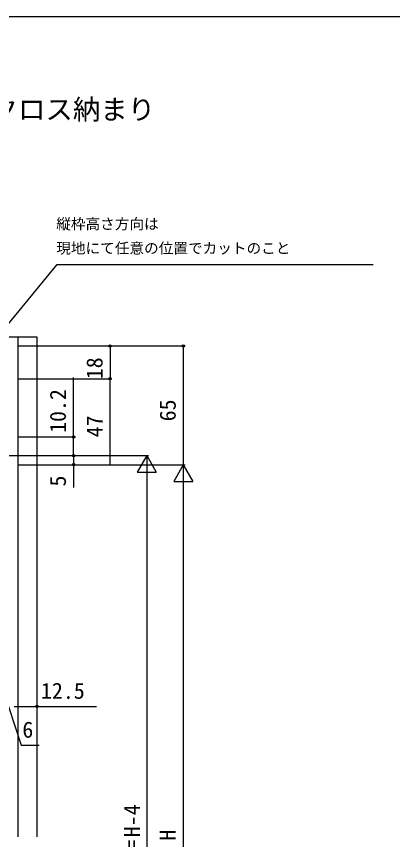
# Model space of a CAD drawing. Units: millimetres, scale not verified. Extents: x -525 to 525, y -784 to 780.
# Drawn here: x -201.9 to 3.7, y 296.4 to 746.5 of the extents above; entities that cross this region are included whole.
import ezdxf
from ezdxf.enums import TextEntityAlignment as Align

# ---------------------------------------------------------------- set-up
doc = ezdxf.new("R2010")
doc.units = ezdxf.units.MM
doc.header["$LTSCALE"] = 4
for name, color, linetype in [('0-2_USER1', 3, 'Continuous'), ('0-4_YKK_12', 2, 'Continuous'), ('0-7_YKK_D', 6, 'Continuous'), ('0-8_YKK_ZWAK', 7, 'Continuous')]:
    doc.layers.add(name, color=color, linetype=linetype)
doc.styles.add('ＭＳ ゴシック', font='')
doc.styles.get('ＭＳ ゴシック').set_extended_font_data('MS Gothic')

msp = doc.modelspace()

# ---------------------------------------------------------------- linework, layer by layer
at = {"layer": '0-4_YKK_12'}
for p, q in [((-262.708, 571.375), (-190.708, 571.375)), ((-201.208, 571.375), (-201.208, 297.874)), ((-190.708, 571.375), (-190.708, 297.874))]:
    msp.add_line(p, q, dxfattribs=at)
at = {"layer": '0-7_YKK_D'}
for p, q in [((-201.208, 566.375), (-149.708, 566.375)), ((-201.208, 566.375), (-109.708, 566.375)), ((-150.708, 566.375), (-150.708, 548.375)), ((-110.708, 566.375), (-110.708, 501.375)), ((-201.208, 548.375), (-149.708, 548.375)), ((-201.208, 548.375), (-149.708, 548.375)), ((-150.708, 501.375), (-150.708, 548.375)), ((-201.208, 516.575), (-169.708, 516.575)), ((-207.208, 506.375), (-129.708, 506.375)), ((-201.208, 506.375), (-169.708, 506.375)), ((-201.208, 506.375), (-169.708, 506.375)), ((-130.708, 506.375), (-135.958, 497.281)), ((-130.708, 506.375), (-125.458, 497.281)), ((-130.708, 506.375), (-130.708, 488.188)), ((-201.208, 501.375), (-149.708, 501.375)), ((-201.208, 501.375), (-109.708, 501.375)), ((-201.208, 501.375), (-109.708, 501.375)), ((-201.208, 501.375), (-169.708, 501.375)), ((-110.708, 501.375), (-115.958, 492.281)), ((-110.708, 501.375), (-105.458, 492.281)), ((-110.708, 501.375), (-110.708, 483.188)), ((-135.958, 497.281), (-125.458, 497.281)), ((-130.708, 495.875), (-130.708, 120.869)), ((-115.958, 492.281), (-105.458, 492.281)), ((-110.708, 490.875), (-110.708, 111.868)), ((-190.708, 454.121), (-190.708, 368.252))]:
    msp.add_line(p, q, dxfattribs=at)
for points in [[(-212.085, 571.375), (-210.467, 573.345), (-179.593, 610.952), (-6.843, 610.952)], [(-170.708, 506.375), (-170.708, 516.575), (-170.708, 549.125)], [(-170.708, 506.375), (-170.708, 501.375), (-170.708, 488.87)], [(-206.208, 369.252), (-199.235, 348.002), (-189.417, 348.002)], [(-203.208, 369.252), (-190.708, 369.252), (-158.158, 369.252)]]:
    msp.add_lwpolyline(points, dxfattribs=at)
for centre in [(-150.708, 566.375), (-110.708, 566.375), (-150.708, 548.375), (-150.708, 548.375), (-170.708, 516.575), (-170.708, 506.375), (-170.708, 506.375), (-170.708, 501.375), (-190.708, 369.252)]:
    msp.add_circle(centre, 0.637, dxfattribs=at)
at = {"layer": '0-8_YKK_ZWAK'}
msp.add_line((-525, 746.5), (525, 746.5), dxfattribs=at)

# ---------------------------------------------------------------- texts
at = {"layer": '0-2_USER1', "style": 'ＭＳ ゴシック'}
msp.add_text('■アウトセット引戸\u3000片引き戸（入隅）クロス納まり', height=11, dxfattribs=at).set_placement((-486.153, 686.858), align=Align.BOTTOM_LEFT)
at = {"layer": '0-7_YKK_D', "style": 'ＭＳ ゴシック'}
for s, height, p in [('縦枠高さ方向は', 5.865, (-180.138, 628.371)), ('現地にて任意の位置でカットのこと', 5.865, (-180.138, 615.112)), ('12.5', 8.798, (-188.499, 370.752)), ('6', 8.798, (-198.69, 349.502))]:
    msp.add_text(s, height=height, dxfattribs=at).set_placement(p, align=Align.BOTTOM_LEFT)
for s, p in [('18', (-152.208, 548.136)), ('10.2', (-172.208, 518.784)), ('65', (-112.208, 525.113)), ('47', (-152.208, 516.386)), ('5', (-172.208, 489.484)), ('DH＝H-4', (-131.708, 273.77)), ('H', (-112.208, 295.78))]:
    msp.add_text(s, height=8.798, rotation=90, dxfattribs=at).set_placement(p, align=Align.BOTTOM_LEFT)

doc.saveas('drawing.dxf')
